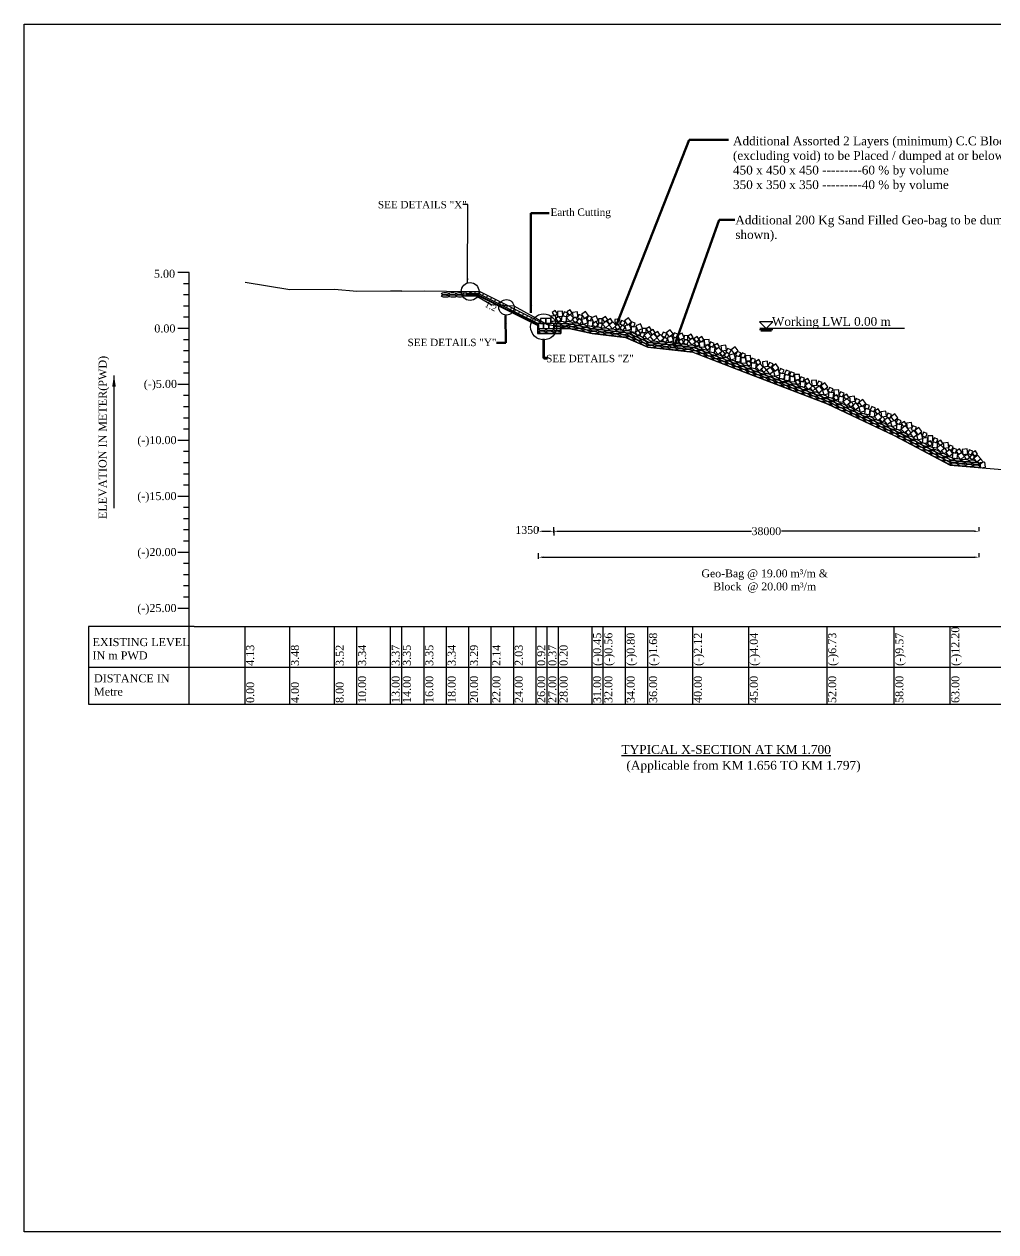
# Model space of a CAD drawing. Header units: metres. Extents: x -2434 to 11656, y -15288 to 8109.
# Drawn here: x 1414 to 1500.9, y -13572.1 to -13464.2 of the extents above; entities that cross this region are included whole.
import ezdxf

# ---------------------------------------------------------------- set-up
doc = ezdxf.new("R2010")
doc.units = ezdxf.units.M
doc.layers.add('LINE', color=7, linetype='Continuous')
doc.styles.get("Standard").update_dxf_attribs({"font": 'times.ttf'})
doc.dimstyles.get("Standard").update_dxf_attribs({"dimtxt": 0.5, "dimasz": 0.4075, "dimexe": 0.364, "dimexo": 0.219, "dimgap": 0.09, "dimtad": 0, "dimdec": 0, "dimlfac": 1000, "dimzin": 0, "dimdsep": 46, "dimtxsty": 'Standard', "dimcen": 0.09, "dimadec": 0, "dimazin": 0, "dimtfac": 1, "dimtdec": 0, "dimtofl": 0, "dimtmove": 0, "dimatfit": 3, "dimfxl": 1, "dimtolj": 1, "dimtzin": 0, "dimarcsym": 0})

# ---------------------------------------------------------------- blocks, each defined once
blk = doc.blocks.new('*D512')
at = {"color": 0, "lineweight": -2, "ltscale": 0.5}
for p, q in [((1461.35, -13509.69), (1461.35, -13509.18)), ((1499.35, -13509.54), (1499.35, -13509.18)), ((1461.76, -13509.54), (1479.01, -13509.54)), ((1498.94, -13509.54), (1481.69, -13509.54))]:
    blk.add_line(p, q, dxfattribs=at)
at = {"color": 0, "linetype": 'Continuous', "lineweight": -3, "ltscale": 0.5}
for points in [[(1461.76, -13509.48), (1461.76, -13509.61), (1461.35, -13509.54)], [(1498.94, -13509.48), (1498.94, -13509.61), (1499.35, -13509.54)]]:
    blk.add_solid(points, dxfattribs=at)
at = {"layer": 'Defpoints', "color": 0, "linetype": 'Continuous', "lineweight": -3, "ltscale": 0.5}
for p in [(1499.35, -13509.54), (1499.35, -13509.54), (1461.35, -13515.24)]:
    blk.add_point(p, dxfattribs=at)
at = {"color": 0, "linetype": 'Continuous', "lineweight": -3, "ltscale": 0.5, "insert": (1480.35, -13509.54), "char_height": 0.7, "attachment_point": 5}
blk.add_mtext('\\A1;38000', dxfattribs=at)
blk = doc.blocks.new('*D513')
at = {"color": 0, "lineweight": -2, "ltscale": 0.5}
for p, q in [((1460, -13509.54), (1460, -13509.18)), ((1461.35, -13509.45), (1461.35, -13509.91)), ((1460.41, -13509.54), (1460.94, -13509.54))]:
    blk.add_line(p, q, dxfattribs=at)
at = {"color": 0, "linetype": 'Continuous', "lineweight": -3, "ltscale": 0.5}
for points in [[(1460.41, -13509.48), (1460.41, -13509.61), (1460, -13509.54)], [(1460.94, -13509.48), (1460.94, -13509.61), (1461.35, -13509.54)]]:
    blk.add_solid(points, dxfattribs=at)
at = {"layer": 'Defpoints', "color": 0, "linetype": 'Continuous', "lineweight": -3, "ltscale": 0.5}
for p in [(1461.35, -13509.23), (1460, -13509.54), (1461.35, -13509.54)]:
    blk.add_point(p, dxfattribs=at)
at = {"color": 0, "linetype": 'Continuous', "lineweight": -3, "ltscale": 0.5, "insert": (1458.98, -13509.43), "char_height": 0.7, "attachment_point": 5}
blk.add_mtext('\\A1;1350', dxfattribs=at)
blk = doc.blocks.new('*D514')
at = {"color": 0, "lineweight": -2, "ltscale": 0.5}
for p, q in [((1460, -13512.01), (1460, -13511.5)), ((1499.35, -13511.86), (1499.35, -13511.5)), ((1460.41, -13511.86), (1498.94, -13511.86))]:
    blk.add_line(p, q, dxfattribs=at)
at = {"color": 0, "linetype": 'Continuous', "lineweight": -3, "ltscale": 0.5}
for points in [[(1460.41, -13511.79), (1460.41, -13511.93), (1460, -13511.86)], [(1498.94, -13511.79), (1498.94, -13511.93), (1499.35, -13511.86)]]:
    blk.add_solid(points, dxfattribs=at)
at = {"layer": 'Defpoints', "color": 0, "linetype": 'Continuous', "lineweight": -3, "ltscale": 0.5}
for p in [(1499.35, -13511.86), (1499.35, -13511.86), (1460, -13517.9)]:
    blk.add_point(p, dxfattribs=at)
at = {"color": 0, "linetype": 'Continuous', "lineweight": -3, "ltscale": 0.5, "insert": (1480.2, -13513.99), "char_height": 0.7, "attachment_point": 5}
blk.add_mtext('\\A1;Geo-Bag @ 19.00 m³/m &\\PBlock  @ 20.00 m³/m', dxfattribs=at)

msp = doc.modelspace()

# ---------------------------------------------------------------- linework, layer by layer
at = {"color": 0, "lineweight": -2}
for p, q in [((1428.772665, -13486.426842), (1427.772665, -13486.426842)), ((1428.772665, -13524.982141), (1428.772665, -13486.426842)), ((1428.772665, -13487.426842), (1428.272665, -13487.426842)), ((1428.772665, -13488.426842), (1428.272665, -13488.426842)), ((1428.772665, -13489.426842), (1428.272665, -13489.426842)), ((1428.772665, -13490.426842), (1428.272665, -13490.426842)), ((1428.772665, -13491.426842), (1427.772665, -13491.426842)), ((1428.772665, -13492.426842), (1428.272665, -13492.426842)), ((1428.772665, -13493.426842), (1428.272665, -13493.426842)), ((1428.772665, -13494.426842), (1428.272665, -13494.426842)), ((1428.772665, -13495.426842), (1428.272665, -13495.426842)), ((1428.772665, -13496.426842), (1427.772665, -13496.426842)), ((1428.772665, -13497.426842), (1428.272665, -13497.426842)), ((1428.772665, -13498.426842), (1428.272665, -13498.426842)), ((1428.772665, -13499.426842), (1428.272665, -13499.426842)), ((1428.772665, -13500.426842), (1428.272665, -13500.426842)), ((1428.772665, -13501.426842), (1427.772665, -13501.426842)), ((1428.772665, -13502.426842), (1428.272665, -13502.426842)), ((1428.772665, -13503.426842), (1428.272665, -13503.426842)), ((1428.772665, -13504.426842), (1428.272665, -13504.426842)), ((1428.772665, -13505.426842), (1428.272665, -13505.426842)), ((1428.772665, -13506.426842), (1427.772665, -13506.426842)), ((1428.772665, -13507.426842), (1428.272665, -13507.426842)), ((1428.772665, -13508.426842), (1428.272665, -13508.426842)), ((1428.772665, -13509.426842), (1428.272665, -13509.426842)), ((1428.772665, -13510.426842), (1428.272665, -13510.426842)), ((1428.772665, -13511.426842), (1427.772665, -13511.426842)), ((1428.772665, -13512.426842), (1428.272665, -13512.426842)), ((1428.772665, -13513.426842), (1428.272665, -13513.426842)), ((1428.772665, -13514.426842), (1428.272665, -13514.426842)), ((1428.772665, -13515.426842), (1428.272665, -13515.426842)), ((1428.772665, -13516.426842), (1427.772665, -13516.426842)), ((1429.227832, -13518.04857), (1520.772665, -13518.04857)), ((1433.772665, -13524.982141), (1433.772665, -13518.04857)), ((1437.772665, -13524.982141), (1437.772665, -13518.04857)), ((1441.772665, -13524.982141), (1441.772665, -13518.04857)), ((1443.772665, -13524.982141), (1443.772665, -13518.04857)), ((1446.772665, -13524.982141), (1446.772665, -13518.04857)), ((1447.772665, -13524.982141), (1447.772665, -13518.04857)), ((1447.772665, -13524.982141), (1447.772665, -13518.04857)), ((1449.772665, -13524.982141), (1449.772665, -13518.04857)), ((1451.772665, -13524.982141), (1451.772665, -13518.04857)), ((1453.772665, -13524.982141), (1453.772665, -13518.04857)), ((1455.772665, -13524.982141), (1455.772665, -13518.04857)), ((1457.772665, -13524.982141), (1457.772665, -13518.04857)), ((1459.772665, -13524.982141), (1459.772665, -13518.04857)), ((1460.772665, -13524.982141), (1460.772665, -13518.04857)), ((1461.772665, -13524.982141), (1461.772665, -13518.04857)), ((1464.772665, -13524.982141), (1464.772665, -13518.04857)), ((1465.772665, -13524.982141), (1465.772665, -13518.04857)), ((1467.772665, -13524.982141), (1467.772665, -13518.04857)), ((1469.772665, -13524.982141), (1469.772665, -13518.04857)), ((1473.772665, -13524.982141), (1473.772665, -13518.04857)), ((1478.772665, -13524.982141), (1478.772665, -13518.04857)), ((1485.772665, -13524.982141), (1485.772665, -13518.04857)), ((1491.772665, -13524.982141), (1491.772665, -13518.04857)), ((1496.772665, -13524.982141), (1496.772665, -13518.04857)), ((1419.781119, -13521.668739), (1520.772665, -13521.668739)), ((1419.781119, -13524.982141), (1520.772665, -13524.982141))]:
    msp.add_line(p, q, dxfattribs=at)
at = {"color": 0, "linetype": 'Continuous', "lineweight": -3, "ltscale": 0.5}
for p, q in [((1433.772665, -13487.298842), (1437.772665, -13487.948842)), ((1437.772665, -13487.948842), (1441.772665, -13487.908842)), ((1441.772665, -13487.908842), (1443.772665, -13488.086842)), ((1443.772665, -13488.086842), (1446.772665, -13488.058842)), ((1446.772665, -13488.058842), (1447.772665, -13488.077842)), ((1447.772665, -13488.077842), (1447.772665, -13488.079842)), ((1447.772665, -13488.079842), (1449.772665, -13488.078842)), ((1449.772665, -13488.078842), (1451.772665, -13488.088842)), ((1451.772665, -13488.088842), (1453.772665, -13488.138842)), ((1453.279561, -13488.138842), (1454.709989, -13488.138842)), ((1453.309989, -13488.138842), (1453.309989, -13488.538842)), ((1454.648353, -13488.538842), (1453.309989, -13488.538842)), ((1453.509989, -13488.138842), (1453.509989, -13488.538842)), ((1454.709989, -13488.338842), (1453.509989, -13488.338842)), ((1454.639169, -13488.438842), (1453.509989, -13488.438842)), ((1453.772665, -13488.138842), (1455.772665, -13489.288842)), ((1453.909989, -13488.138842), (1453.909989, -13488.338842)), ((1454.309989, -13488.138842), (1454.309989, -13488.338842)), ((1460.000344, -13491.11943), (1454.639169, -13488.438842)), ((1459.900344, -13491.164838), (1454.648353, -13488.538842)), ((1460.000344, -13491.007627), (1454.662775, -13488.338842)), ((1454.709989, -13488.138842), (1454.709989, -13488.338842)), ((1460.183544, -13490.87562), (1454.709989, -13488.138842)), ((1454.981961, -13488.498435), (1455.071403, -13488.31955)), ((1455.339731, -13488.677321), (1455.429174, -13488.498435)), ((1455.697502, -13488.856206), (1455.786945, -13488.677321)), ((1456.055273, -13489.035091), (1456.144716, -13488.856206)), ((1455.772665, -13489.288842), (1457.772665, -13489.398842)), ((1456.413044, -13489.213977), (1456.502487, -13489.035091)), ((1456.770815, -13489.392862), (1456.860258, -13489.213977)), ((1457.128586, -13489.571748), (1457.218029, -13489.392862)), ((1457.486357, -13489.750633), (1457.575799, -13489.571748)), ((1457.772665, -13489.398842), (1459.772665, -13490.506842)), ((1457.844128, -13489.929519), (1457.93357, -13489.750633)), ((1458.201898, -13490.108404), (1458.291341, -13489.929519)), ((1458.559669, -13490.287289), (1458.649112, -13490.108404)), ((1458.91744, -13490.466175), (1459.006883, -13490.287289)), ((1459.275211, -13490.64506), (1459.364654, -13490.466175)), ((1459.632982, -13490.823946), (1459.722425, -13490.64506)), ((1459.772665, -13490.506842), (1460.772665, -13491.056842)), ((1459.990753, -13491.002831), (1460.080196, -13490.823946)), ((1460.772665, -13491.056842), (1461.772665, -13491.226842)), ((1480.325148, -13491.426842), (1479.725148, -13490.826842)), ((1480.925148, -13490.826842), (1479.725148, -13490.826842)), ((1480.325148, -13491.426842), (1480.925148, -13490.826842)), ((1459.900344, -13491.868774), (1461.992747, -13491.868774)), ((1461.350344, -13491.425509), (1462.686769, -13491.424898)), ((1461.772665, -13491.226842), (1464.772665, -13491.876842)), ((1461.992747, -13491.426071), (1461.992747, -13491.868774)), ((1464.772665, -13491.876842), (1465.772665, -13491.986842)), ((1465.772665, -13491.986842), (1467.772665, -13492.226842)), ((1479.725148, -13491.526842), (1480.925148, -13491.526842)), ((1492.699036, -13491.426842), (1479.754367, -13491.426842)), ((1479.845148, -13491.626842), (1480.805148, -13491.626842)), ((1467.772665, -13492.226842), (1469.772665, -13493.106842)), ((1469.772665, -13493.106842), (1473.772665, -13493.546842)), ((1473.772665, -13493.546842), (1478.772665, -13495.466842)), ((1478.772665, -13495.466842), (1485.772665, -13498.156842)), ((1485.772665, -13498.156842), (1491.772665, -13500.996842)), ((1491.772665, -13500.996842), (1496.772665, -13503.626842)), ((1496.772665, -13503.626842), (1501.772665, -13504.056842))]:
    msp.add_line(p, q, dxfattribs=at)
at = {"color": 0, "lineweight": -3, "ltscale": 0.5}
for p, q in [((1459.900344, -13491.164838), (1459.900344, -13491.868774)), ((1429.227832, -13518.04857), (1419.781119, -13518.04857)), ((1419.781119, -13518.04857), (1419.781119, -13524.982141))]:
    msp.add_line(p, q, dxfattribs=at)
at = {"color": 0, "linetype": 'Continuous', "lineweight": -3, "ltscale": 0.5}
for points in [[(1461.384592, -13490.302211), (1461.681116, -13490.11627), (1461.495175, -13489.819747), (1461.198652, -13490.005687), (1461.384592, -13490.302211)], [(1461.702745, -13490.351437), (1462.152051, -13490.32645), (1462.127064, -13489.877144), (1461.677758, -13489.902131), (1461.702745, -13490.351437)], [(1462.151833, -13490.257495), (1462.478431, -13490.383328), (1462.604264, -13490.056731), (1462.277667, -13489.930897), (1462.151833, -13490.257495)], [(1462.700672, -13490.248754), (1462.997196, -13490.062814), (1462.811255, -13489.766291), (1462.514732, -13489.952231), (1462.700672, -13490.248754)], [(1463.465306, -13489.936551), (1463.018593, -13489.990841), (1463.072883, -13490.437555), (1463.519596, -13490.383264), (1463.465306, -13489.936551)], [(1464.104559, -13490.533274), (1464.464678, -13490.263431), (1464.194835, -13489.903313), (1463.834717, -13490.173156), (1464.104559, -13490.533274)], [(1461.104079, -13490.768506), (1461.553384, -13490.743519), (1461.528397, -13490.294213), (1461.079092, -13490.3192), (1461.104079, -13490.768506)], [(1461.7294, -13490.826491), (1462.025924, -13490.640551), (1461.839983, -13490.344027), (1461.54346, -13490.529968), (1461.7294, -13490.826491)], [(1462.51815, -13490.389273), (1462.071963, -13490.330813), (1462.013503, -13490.776999), (1462.45969, -13490.835459), (1462.51815, -13490.389273)], [(1463.138669, -13490.513313), (1462.835182, -13490.181055), (1462.502923, -13490.484542), (1462.806411, -13490.8168), (1463.138669, -13490.513313)], [(1463.495345, -13490.691419), (1463.275972, -13490.418699), (1463.003253, -13490.638072), (1463.222625, -13490.910791), (1463.495345, -13490.691419)], [(1463.667395, -13491.039238), (1463.881038, -13490.762008), (1463.603808, -13490.548365), (1463.390165, -13490.825595), (1463.667395, -13491.039238)], [(1463.478333, -13490.508504), (1463.80493, -13490.634338), (1463.930764, -13490.30774), (1463.604166, -13490.181907), (1463.478333, -13490.508504)], [(1463.84028, -13490.614549), (1463.960665, -13491.048148), (1464.394264, -13490.927762), (1464.273878, -13490.494164), (1463.84028, -13490.614549)], [(1464.312263, -13490.61941), (1464.63886, -13490.745244), (1464.764694, -13490.418646), (1464.438096, -13490.292813), (1464.312263, -13490.61941)], [(1464.865282, -13490.773319), (1464.419095, -13490.714859), (1464.360635, -13491.161046), (1464.806822, -13491.219506), (1464.865282, -13490.773319)], [(1464.739307, -13490.473033), (1464.906418, -13490.890854), (1465.324238, -13490.723743), (1465.157127, -13490.305922), (1464.739307, -13490.473033)], [(1465.3211, -13491.085971), (1465.101728, -13490.813251), (1464.829008, -13491.032624), (1465.048381, -13491.305343), (1465.3211, -13491.085971)], [(1465.264849, -13491.238907), (1465.591447, -13491.36474), (1465.71728, -13491.038143), (1465.390683, -13490.912309), (1465.264849, -13491.238907)], [(1465.691201, -13490.915469), (1465.69358, -13490.565477), (1465.343588, -13490.563098), (1465.341209, -13490.91309), (1465.691201, -13490.915469)], [(1465.879983, -13490.853643), (1466.176506, -13490.667703), (1465.990565, -13490.371179), (1465.694042, -13490.55712), (1465.879983, -13490.853643)], [(1466.052293, -13490.744068), (1465.712238, -13491.038792), (1466.006962, -13491.378847), (1466.347017, -13491.084123), (1466.052293, -13490.744068)], [(1466.314051, -13491.032476), (1466.610575, -13490.846536), (1466.424634, -13490.550013), (1466.128111, -13490.735953), (1466.314051, -13491.032476)], [(1466.926578, -13491.164333), (1466.623091, -13490.832075), (1466.290833, -13491.135562), (1466.59432, -13491.46782), (1466.926578, -13491.164333)], [(1467.246903, -13490.575925), (1466.80019, -13490.630215), (1466.85448, -13491.076928), (1467.301193, -13491.022638), (1467.246903, -13490.575925)], [(1467.299944, -13491.324204), (1467.080572, -13491.051485), (1466.807852, -13491.270857), (1467.027224, -13491.543576), (1467.299944, -13491.324204)], [(1467.527962, -13491.604322), (1467.741605, -13491.327091), (1467.464375, -13491.113448), (1467.250732, -13491.390679), (1467.527962, -13491.604322)], [(1467.290929, -13491.04903), (1467.617527, -13491.174864), (1467.74336, -13490.848266), (1467.416763, -13490.722433), (1467.290929, -13491.04903)], [(1467.944548, -13491.116545), (1468.304667, -13490.846703), (1468.034824, -13490.486585), (1467.674706, -13490.756427), (1467.944548, -13491.116545)], [(1467.702266, -13491.183227), (1467.822651, -13491.616825), (1468.25625, -13491.49644), (1468.135865, -13491.062842), (1467.702266, -13491.183227)], [(1468.188773, -13491.155338), (1468.515371, -13491.281171), (1468.641205, -13490.954574), (1468.314607, -13490.82874), (1468.188773, -13491.155338)], [(1468.688375, -13491.179012), (1468.855486, -13491.596833), (1469.273307, -13491.429722), (1469.106196, -13491.011901), (1468.688375, -13491.179012)], [(1468.741793, -13491.309247), (1468.295606, -13491.250787), (1468.237146, -13491.696973), (1468.683333, -13491.755433), (1468.741793, -13491.309247)], [(1469.118638, -13491.857663), (1468.899266, -13491.584943), (1468.626547, -13491.804315), (1468.845919, -13492.077035), (1469.118638, -13491.857663)], [(1469.036915, -13492.081435), (1469.363512, -13492.207269), (1469.489346, -13491.880671), (1469.162748, -13491.754838), (1469.036915, -13492.081435)], [(1469.607076, -13491.790402), (1469.609455, -13491.44041), (1469.259463, -13491.438031), (1469.257084, -13491.788023), (1469.607076, -13491.790402)], [(1469.771158, -13491.746856), (1469.431102, -13492.04158), (1469.725827, -13492.381636), (1470.065882, -13492.086911), (1469.771158, -13491.746856)], [(1469.794333, -13491.75734), (1470.090857, -13491.5714), (1469.904916, -13491.274876), (1469.608393, -13491.460817), (1469.794333, -13491.75734)], [(1470.124926, -13492.000234), (1470.42145, -13491.814293), (1470.235509, -13491.51777), (1469.938986, -13491.70371), (1470.124926, -13492.000234)], [(1470.29848, -13491.888156), (1469.958424, -13492.182881), (1470.253149, -13492.522936), (1470.593204, -13492.228212), (1470.29848, -13491.888156)], [(1470.547405, -13492.18533), (1470.843928, -13491.999389), (1470.657988, -13491.702866), (1470.361464, -13491.888806), (1470.547405, -13492.18533)], [(1471.185414, -13492.295908), (1470.881926, -13491.96365), (1470.549668, -13492.267138), (1470.853156, -13492.599396), (1471.185414, -13492.295908)], [(1470.991201, -13492.082352), (1471.317799, -13492.208185), (1471.443632, -13491.881588), (1471.117035, -13491.755754), (1470.991201, -13492.082352)], [(1471.32637, -13492.679201), (1471.540013, -13492.401971), (1471.262783, -13492.188328), (1471.04914, -13492.465558), (1471.32637, -13492.679201)], [(1471.663501, -13492.177583), (1472.023619, -13491.907741), (1471.753777, -13491.547623), (1471.393659, -13491.817465), (1471.663501, -13492.177583)], [(1471.490557, -13492.228434), (1471.610942, -13492.662033), (1472.04454, -13492.541648), (1471.924155, -13492.108049), (1471.490557, -13492.228434)], [(1471.978464, -13492.145011), (1472.305062, -13492.270844), (1472.430895, -13491.944247), (1472.104298, -13491.818413), (1471.978464, -13492.145011)], [(1472.407403, -13492.023368), (1472.574513, -13492.441189), (1472.992334, -13492.274078), (1472.825223, -13491.856258), (1472.407403, -13492.023368)], [(1473.340586, -13492.419328), (1473.342965, -13492.069336), (1472.992973, -13492.066957), (1472.990594, -13492.416949), (1473.340586, -13492.419328)], [(1473.527984, -13492.406297), (1473.824507, -13492.220356), (1473.638567, -13491.923833), (1473.342044, -13492.109773), (1473.527984, -13492.406297)], [(1474.049859, -13492.634069), (1474.346382, -13492.448129), (1474.160442, -13492.151605), (1473.863918, -13492.337546), (1474.049859, -13492.634069)], [(1474.460395, -13492.638368), (1474.756918, -13492.452427), (1474.570977, -13492.155904), (1474.274454, -13492.341844), (1474.460395, -13492.638368)], [(1472.531483, -13492.298919), (1472.085297, -13492.240459), (1472.026837, -13492.686646), (1472.473023, -13492.745106), (1472.531483, -13492.298919)], [(1472.989196, -13492.636306), (1472.769824, -13492.363587), (1472.497104, -13492.582959), (1472.716476, -13492.855678), (1472.989196, -13492.636306)], [(1472.950681, -13492.744682), (1473.277279, -13492.870515), (1473.403112, -13492.543918), (1473.076515, -13492.418084), (1472.950681, -13492.744682)], [(1473.738125, -13492.271014), (1473.39807, -13492.565738), (1473.692794, -13492.905793), (1474.03285, -13492.611069), (1473.738125, -13492.271014)], [(1474.079767, -13493.031133), (1474.376291, -13492.845193), (1474.19035, -13492.54867), (1473.893827, -13492.73461), (1474.079767, -13493.031133)], [(1474.385134, -13493.089861), (1474.834439, -13493.064875), (1474.809453, -13492.615569), (1474.360147, -13492.640556), (1474.385134, -13493.089861)], [(1474.822912, -13492.890496), (1475.272218, -13492.865509), (1475.247231, -13492.416203), (1474.797925, -13492.44119), (1474.822912, -13492.890496)], [(1475.025803, -13493.352209), (1475.322327, -13493.166268), (1475.136386, -13492.869745), (1474.839863, -13493.055685), (1475.025803, -13493.352209)], [(1475.237643, -13492.958189), (1475.564241, -13493.084022), (1475.690074, -13492.757425), (1475.363477, -13492.631591), (1475.237643, -13492.958189)], [(1475.783791, -13493.115977), (1475.337605, -13493.057517), (1475.279145, -13493.503704), (1475.725331, -13493.562164), (1475.783791, -13493.115977)], [(1475.86974, -13493.253209), (1476.166264, -13493.067268), (1475.980323, -13492.770745), (1475.6838, -13492.956686), (1475.86974, -13493.253209)], [(1476.3784, -13493.461276), (1476.074913, -13493.129018), (1475.742655, -13493.432505), (1476.046142, -13493.764763), (1476.3784, -13493.461276)], [(1476.7422, -13492.92165), (1476.295487, -13492.975941), (1476.349777, -13493.422654), (1476.79649, -13493.368364), (1476.7422, -13492.92165)], [(1476.737838, -13493.530032), (1477.064436, -13493.655866), (1477.190269, -13493.329268), (1476.863672, -13493.203435), (1476.737838, -13493.530032)], [(1477.460246, -13493.682419), (1477.820364, -13493.412577), (1477.550522, -13493.052459), (1477.190404, -13493.322301), (1477.460246, -13493.682419)], [(1476.677474, -13493.689515), (1476.458101, -13493.416795), (1476.185382, -13493.636168), (1476.404754, -13493.908887), (1476.677474, -13493.689515)], [(1476.849524, -13494.037334), (1477.063167, -13493.760104), (1476.785937, -13493.546461), (1476.572294, -13493.823691), (1476.849524, -13494.037334)], [(1477.039149, -13493.802134), (1477.159534, -13494.235732), (1477.593132, -13494.115347), (1477.472747, -13493.681749), (1477.039149, -13493.802134)], [(1478.072473, -13493.954645), (1477.626286, -13493.896185), (1477.567826, -13494.342371), (1478.014013, -13494.400831), (1478.072473, -13493.954645)], [(1477.605258, -13493.806649), (1477.931856, -13493.932483), (1478.057689, -13493.605885), (1477.731092, -13493.480052), (1477.605258, -13493.806649)], [(1478.047526, -13493.937028), (1478.374124, -13494.062862), (1478.499957, -13493.736264), (1478.17336, -13493.610431), (1478.047526, -13493.937028)], [(1478.080997, -13494.526096), (1478.530303, -13494.501109), (1478.505316, -13494.051803), (1478.05601, -13494.07679), (1478.080997, -13494.526096)], [(1478.518776, -13494.326731), (1478.968081, -13494.301744), (1478.943094, -13493.852438), (1478.493789, -13493.877425), (1478.518776, -13494.326731)], [(1478.721667, -13494.788443), (1479.01819, -13494.602503), (1478.83225, -13494.305979), (1478.535726, -13494.49192), (1478.721667, -13494.788443)], [(1478.933507, -13494.394423), (1479.260104, -13494.520257), (1479.385938, -13494.193659), (1479.05934, -13494.067826), (1478.933507, -13494.394423)], [(1479.565604, -13494.689444), (1479.862127, -13494.503503), (1479.676187, -13494.20698), (1479.379663, -13494.39292), (1479.565604, -13494.689444)], [(1480.438063, -13494.357885), (1479.99135, -13494.412175), (1480.04564, -13494.858888), (1480.492353, -13494.804598), (1480.438063, -13494.357885)], [(1479.479655, -13494.552212), (1479.033468, -13494.493752), (1478.975008, -13494.939938), (1479.421195, -13494.998398), (1479.479655, -13494.552212)], [(1480.074264, -13494.89751), (1479.770776, -13494.565252), (1479.438518, -13494.86874), (1479.742006, -13495.200998), (1480.074264, -13494.89751)], [(1480.373337, -13495.125749), (1480.153965, -13494.85303), (1479.881246, -13495.072402), (1480.100618, -13495.345122), (1480.373337, -13495.125749)], [(1480.618247, -13495.515565), (1480.978365, -13495.245723), (1480.708523, -13494.885605), (1480.348405, -13495.155447), (1480.618247, -13495.515565)], [(1480.491624, -13494.788484), (1480.818222, -13494.914317), (1480.944055, -13494.58772), (1480.617458, -13494.461886), (1480.491624, -13494.788484)], [(1481.100625, -13495.229545), (1481.460744, -13494.959703), (1481.190901, -13494.599585), (1480.830783, -13494.869427), (1481.100625, -13495.229545)], [(1480.986325, -13495.254677), (1481.10671, -13495.688275), (1481.540308, -13495.56789), (1481.419923, -13495.134291), (1480.986325, -13495.254677)], [(1481.477366, -13495.337468), (1481.803963, -13495.463302), (1481.929797, -13495.136704), (1481.603199, -13495.010871), (1481.477366, -13495.337468)], [(1482.003329, -13495.491987), (1481.557143, -13495.433527), (1481.498683, -13495.879713), (1481.944869, -13495.938173), (1482.003329, -13495.491987)], [(1481.981799, -13495.481668), (1482.308397, -13495.607501), (1482.43423, -13495.280904), (1482.107633, -13495.15507), (1481.981799, -13495.481668)], [(1482.424068, -13495.612046), (1482.750665, -13495.73788), (1482.876499, -13495.411282), (1482.549901, -13495.285449), (1482.424068, -13495.612046)], [(1482.449014, -13495.629663), (1482.002828, -13495.571203), (1481.944368, -13496.01739), (1482.390555, -13496.075849), (1482.449014, -13495.629663)], [(1482.457539, -13496.201114), (1482.906844, -13496.176127), (1482.881857, -13495.726822), (1482.432552, -13495.751808), (1482.457539, -13496.201114)], [(1482.895317, -13496.001749), (1483.344623, -13495.976762), (1483.319636, -13495.527456), (1482.87033, -13495.552443), (1482.895317, -13496.001749)], [(1483.098208, -13496.463461), (1483.394732, -13496.277521), (1483.208791, -13495.980998), (1482.912268, -13496.166938), (1483.098208, -13496.463461)], [(1483.310048, -13496.069441), (1483.636646, -13496.195275), (1483.762479, -13495.868677), (1483.435882, -13495.742844), (1483.310048, -13496.069441)], [(1483.856196, -13496.22723), (1483.410009, -13496.16877), (1483.35155, -13496.614956), (1483.797736, -13496.673416), (1483.856196, -13496.22723)], [(1483.942145, -13496.364462), (1484.238669, -13496.178521), (1484.052728, -13495.881998), (1483.756205, -13496.067938), (1483.942145, -13496.364462)], [(1484.450805, -13496.572528), (1484.147318, -13496.24027), (1483.81506, -13496.543758), (1484.118547, -13496.876016), (1484.450805, -13496.572528)], [(1484.814605, -13496.032903), (1484.367891, -13496.087193), (1484.422182, -13496.533906), (1484.868895, -13496.479616), (1484.814605, -13496.032903)], [(1484.868166, -13496.463502), (1485.194763, -13496.589336), (1485.320597, -13496.262738), (1484.993999, -13496.136905), (1484.868166, -13496.463502)], [(1485.477167, -13496.904563), (1485.837285, -13496.634721), (1485.567443, -13496.274603), (1485.207325, -13496.544445), (1485.477167, -13496.904563)], [(1484.749879, -13496.800767), (1484.530506, -13496.528048), (1484.257787, -13496.74742), (1484.477159, -13497.02014), (1484.749879, -13496.800767)], [(1484.994788, -13497.190583), (1485.354907, -13496.920741), (1485.085064, -13496.560623), (1484.724946, -13496.830465), (1484.994788, -13497.190583)], [(1485.362866, -13496.929695), (1485.483251, -13497.363293), (1485.916849, -13497.242908), (1485.796464, -13496.80931), (1485.362866, -13496.929695)], [(1485.853907, -13497.012486), (1486.180505, -13497.13832), (1486.306338, -13496.811722), (1485.979741, -13496.685889), (1485.853907, -13497.012486)], [(1486.379871, -13497.167005), (1485.933684, -13497.108545), (1485.875224, -13497.554731), (1486.321411, -13497.613191), (1486.379871, -13497.167005)], [(1486.514425, -13497.847254), (1486.810948, -13497.661314), (1486.625008, -13497.36479), (1486.328484, -13497.550731), (1486.514425, -13497.847254)], [(1486.398854, -13497.379196), (1486.848159, -13497.354209), (1486.823173, -13496.904904), (1486.373867, -13496.929891), (1486.398854, -13497.379196)], [(1487.278421, -13497.550962), (1486.832235, -13497.492502), (1486.773775, -13497.938688), (1487.219961, -13497.997148), (1487.278421, -13497.550962)], [(1486.838456, -13497.409191), (1487.165054, -13497.535024), (1487.290888, -13497.208427), (1486.96429, -13497.082593), (1486.838456, -13497.409191)], [(1487.419405, -13497.766061), (1487.715928, -13497.58012), (1487.529988, -13497.283597), (1487.233464, -13497.469537), (1487.419405, -13497.766061)], [(1488.224023, -13497.4788), (1487.77731, -13497.533091), (1487.8316, -13497.979804), (1488.278313, -13497.925513), (1488.224023, -13497.4788)], [(1487.855082, -13498.011851), (1487.551594, -13497.679593), (1487.219336, -13497.98308), (1487.522824, -13498.315338), (1487.855082, -13498.011851)], [(1488.152609, -13498.242207), (1487.933236, -13497.969488), (1487.660517, -13498.18886), (1487.879889, -13498.46158), (1488.152609, -13498.242207)], [(1488.290803, -13498.707068), (1488.650921, -13498.437226), (1488.381078, -13498.077108), (1488.02096, -13498.34695), (1488.290803, -13498.707068)], [(1488.240745, -13498.022131), (1488.567342, -13498.147965), (1488.693176, -13497.821367), (1488.366578, -13497.695534), (1488.240745, -13498.022131)], [(1488.610021, -13498.465787), (1488.730406, -13498.899385), (1489.164004, -13498.779), (1489.043619, -13498.345402), (1488.610021, -13498.465787)], [(1488.888916, -13498.388322), (1489.249034, -13498.11848), (1488.979191, -13497.758362), (1488.619073, -13498.028204), (1488.888916, -13498.388322)], [(1489.107692, -13498.499995), (1489.434289, -13498.625829), (1489.560123, -13498.299231), (1489.233525, -13498.173398), (1489.107692, -13498.499995)], [(1489.633655, -13498.654514), (1489.187469, -13498.596054), (1489.129009, -13499.04224), (1489.575195, -13499.1007), (1489.633655, -13498.654514)], [(1489.634751, -13498.736362), (1489.961348, -13498.862195), (1490.087182, -13498.535598), (1489.760584, -13498.409764), (1489.634751, -13498.736362)], [(1490.215699, -13499.093232), (1490.512222, -13498.907291), (1490.326282, -13498.610768), (1490.029759, -13498.796708), (1490.215699, -13499.093232)], [(1490.074716, -13498.878133), (1489.628529, -13498.819673), (1489.570069, -13499.26586), (1490.016256, -13499.324319), (1490.074716, -13498.878133)], [(1490.651376, -13499.339022), (1490.347889, -13499.006764), (1490.015631, -13499.310251), (1490.319118, -13499.642509), (1490.651376, -13499.339022)], [(1490.948903, -13499.569378), (1490.729531, -13499.296659), (1490.456811, -13499.516031), (1490.676184, -13499.788751), (1490.948903, -13499.569378)], [(1491.020317, -13498.805971), (1490.573604, -13498.860262), (1490.627894, -13499.306975), (1491.074607, -13499.252684), (1491.020317, -13498.805971)], [(1491.128548, -13500.001101), (1491.488666, -13499.731259), (1491.218824, -13499.37114), (1490.858706, -13499.640983), (1491.128548, -13500.001101)], [(1491.07849, -13499.316164), (1491.405087, -13499.441997), (1491.530921, -13499.1154), (1491.204323, -13498.989566), (1491.07849, -13499.316164)], [(1491.447766, -13499.75982), (1491.568151, -13500.193418), (1492.001749, -13500.073033), (1491.881364, -13499.639435), (1491.447766, -13499.75982)], [(1491.726661, -13499.682355), (1492.086779, -13499.412512), (1491.816937, -13499.052394), (1491.456819, -13499.322236), (1491.726661, -13499.682355)], [(1491.932357, -13499.865914), (1492.258954, -13499.991748), (1492.384788, -13499.66515), (1492.05819, -13499.539317), (1491.932357, -13499.865914)], [(1492.587029, -13500.217257), (1492.883553, -13500.031316), (1492.697612, -13499.734793), (1492.401089, -13499.920733), (1492.587029, -13500.217257)], [(1492.45832, -13500.020433), (1492.012133, -13499.961973), (1491.953673, -13500.408159), (1492.39986, -13500.466619), (1492.45832, -13500.020433)], [(1493.03978, -13500.453259), (1492.736292, -13500.121001), (1492.404034, -13500.424488), (1492.707522, -13500.756746), (1493.03978, -13500.453259)], [(1493.274461, -13500.740588), (1493.055089, -13500.467869), (1492.782369, -13500.687241), (1493.001741, -13500.95996), (1493.274461, -13500.740588)], [(1493.313859, -13499.824233), (1492.867146, -13499.878523), (1492.921437, -13500.325236), (1493.36815, -13500.270946), (1493.313859, -13499.824233)], [(1493.470309, -13501.163531), (1493.830428, -13500.893688), (1493.560585, -13500.53357), (1493.200467, -13500.803412), (1493.470309, -13501.163531)], [(1493.298685, -13500.436316), (1493.625282, -13500.562149), (1493.751116, -13500.235552), (1493.424518, -13500.109718), (1493.298685, -13500.436316)], [(1493.881392, -13500.914014), (1494.24151, -13500.644172), (1493.971668, -13500.284054), (1493.61155, -13500.553896), (1493.881392, -13500.914014)], [(1493.767091, -13500.939146), (1493.887476, -13501.372744), (1494.321075, -13501.252359), (1494.200689, -13500.818761), (1493.767091, -13500.939146)], [(1494.258133, -13501.021938), (1494.58473, -13501.147771), (1494.710564, -13500.821174), (1494.383966, -13500.69534), (1494.258133, -13501.021938)], [(1494.774102, -13501.239706), (1494.327916, -13501.181246), (1494.269456, -13501.627433), (1494.715642, -13501.685893), (1494.774102, -13501.239706)], [(1494.903335, -13501.948066), (1495.199859, -13501.762125), (1495.013918, -13501.465602), (1494.717395, -13501.651542), (1494.903335, -13501.948066)], [(1494.787764, -13501.480008), (1495.23707, -13501.455021), (1495.212083, -13501.005715), (1494.762777, -13501.030702), (1494.787764, -13501.480008)], [(1495.667332, -13501.651773), (1495.221145, -13501.593314), (1495.162685, -13502.0395), (1495.608872, -13502.09796), (1495.667332, -13501.651773)], [(1495.227367, -13501.510002), (1495.553965, -13501.635836), (1495.679798, -13501.309238), (1495.353201, -13501.183405), (1495.227367, -13501.510002)], [(1496.225494, -13502.150935), (1495.922006, -13501.818677), (1495.589748, -13502.122165), (1495.893236, -13502.454423), (1496.225494, -13502.150935)], [(1495.825207, -13501.88281), (1496.12173, -13501.69687), (1495.935789, -13501.400347), (1495.639266, -13501.586287), (1495.825207, -13501.88281)], [(1496.592651, -13501.623469), (1496.145938, -13501.677759), (1496.200228, -13502.124472), (1496.646941, -13502.070182), (1496.592651, -13501.623469)], [(1496.600802, -13502.182589), (1496.927399, -13502.308422), (1497.053233, -13501.981825), (1496.726635, -13501.855991), (1496.600802, -13502.182589)], [(1496.50344, -13502.398732), (1496.284068, -13502.126012), (1496.011348, -13502.345385), (1496.230721, -13502.618104), (1496.50344, -13502.398732)], [(1496.641634, -13502.863593), (1497.001752, -13502.59375), (1496.73191, -13502.233632), (1496.371792, -13502.503474), (1496.641634, -13502.863593)], [(1496.913383, -13502.445709), (1497.239981, -13502.571542), (1497.365814, -13502.244945), (1497.039216, -13502.119111), (1496.913383, -13502.445709)], [(1497.460398, -13502.600058), (1497.014211, -13502.541598), (1496.955751, -13502.987785), (1497.401938, -13503.046245), (1497.460398, -13502.600058)], [(1497.504477, -13502.673164), (1497.801, -13502.487224), (1497.615059, -13502.190701), (1497.318536, -13502.376641), (1497.504477, -13502.673164)], [(1498.062593, -13502.835996), (1497.759105, -13502.503738), (1497.426847, -13502.807226), (1497.730335, -13503.139484), (1498.062593, -13502.835996)], [(1498.296823, -13502.170119), (1497.85011, -13502.224409), (1497.9044, -13502.671122), (1498.351113, -13502.616832), (1498.296823, -13502.170119)], [(1498.525529, -13502.924987), (1498.306156, -13502.652267), (1498.033437, -13502.871639), (1498.252809, -13503.144359), (1498.525529, -13502.924987)], [(1498.345303, -13502.600885), (1498.671901, -13502.726719), (1498.797734, -13502.400121), (1498.471137, -13502.274288), (1498.345303, -13502.600885)], [(1498.775502, -13503.168981), (1498.989145, -13502.891751), (1498.711915, -13502.678108), (1498.498272, -13502.955338), (1498.775502, -13503.168981)], [(1498.928875, -13502.846273), (1499.225398, -13502.660333), (1499.039458, -13502.363809), (1498.742934, -13502.54975), (1498.928875, -13502.846273)], [(1499.512729, -13503.077693), (1499.209242, -13502.745435), (1498.876984, -13503.048923), (1499.180471, -13503.381181), (1499.512729, -13503.077693)], [(1499.712556, -13503.349588), (1499.493184, -13503.076869), (1499.220465, -13503.296241), (1499.439837, -13503.568961), (1499.712556, -13503.349588)], [(1499.878511, -13503.366344), (1499.431798, -13503.420634), (1499.486089, -13503.867347), (1499.932802, -13503.813057), (1499.878511, -13503.366344)]]:
    msp.add_lwpolyline(points, dxfattribs=at)
for points in [[(1460.000344, -13491.425509), (1460.450344, -13491.425509), (1460.450344, -13490.975509), (1460.000344, -13490.975509)], [(1460.183544, -13490.975509), (1460.633544, -13490.975509), (1460.633544, -13490.525509), (1460.183544, -13490.525509)], [(1460.450344, -13491.425509), (1460.900344, -13491.425509), (1460.900344, -13490.975509), (1460.450344, -13490.975509)], [(1460.633544, -13490.975509), (1461.083544, -13490.975509), (1461.083544, -13490.525509), (1460.633544, -13490.525509)], [(1460.900344, -13491.425509), (1461.350344, -13491.425509), (1461.350344, -13490.975509), (1460.900344, -13490.975509)]]:
    msp.add_lwpolyline(points, close=True, dxfattribs=at)
for centre, radius in [((1453.880868, -13488.126998), 0.797365), ((1457.135879, -13489.540447), 0.68914), ((1460.451579, -13491.285882), 1.16136)]:
    msp.add_circle(centre, radius, dxfattribs=at)
for centre, major_axis in [((1451.649456, -13488.318797), (-0.332673, 0.007297)), ((1451.649456, -13488.534915), (-0.332673, 0.007297)), ((1452.308605, -13488.315757), (-0.332673, 0.007297)), ((1452.312192, -13488.532781), (-0.332673, 0.007297)), ((1452.968471, -13488.530155), (-0.332673, 0.007297)), ((1452.969882, -13488.31221), (-0.332673, 0.007297)), ((1461.414046, -13490.866814), (0.33266, -0.007868)), ((1461.686417, -13491.104495), (0.33266, -0.007868)), ((1462.075775, -13490.893004), (0.33266, -0.007868)), ((1462.348146, -13491.097497), (0.33266, -0.007868)), ((1462.718644, -13490.907749), (0.326274, -0.065348)), ((1463.0043, -13491.158705), (0.326274, -0.065348)), ((1463.370844, -13491.035139), (0.326274, -0.065348)), ((1464.013096, -13491.174275), (0.321344, -0.086388)), ((1460.337883, -13491.754038), (0.332472, -0.013683)), ((1460.338396, -13491.533951), (0.332472, -0.013683)), ((1460.998783, -13491.756272), (0.332472, -0.013683)), ((1460.999296, -13491.536185), (0.332472, -0.013683)), ((1461.655445, -13491.752608), (-0.332673, 0.007297)), ((1461.66045, -13491.53252), (-0.332673, 0.007297)), ((1461.678746, -13491.323007), (0.33266, -0.007868)), ((1462.340475, -13491.316009), (0.33266, -0.007868)), ((1462.996629, -13491.377217), (0.326274, -0.065348)), ((1463.644353, -13491.520853), (0.321344, -0.086388)), ((1463.646551, -13491.297841), (0.321344, -0.086388)), ((1464.287137, -13491.659904), (0.321344, -0.086388)), ((1464.289335, -13491.436891), (0.321344, -0.086388)), ((1464.65588, -13491.313325), (0.321344, -0.086388)), ((1464.938005, -13491.785969), (0.330465, -0.038956)), ((1464.940203, -13491.562957), (0.330465, -0.038956)), ((1465.308051, -13491.401587), (0.330465, -0.038956)), ((1465.598743, -13491.85285), (0.330465, -0.038956)), ((1465.600941, -13491.629837), (0.330465, -0.038956)), ((1465.962863, -13491.483168), (0.330465, -0.038956)), ((1466.257176, -13491.935096), (0.330465, -0.038956)), ((1466.259374, -13491.712083), (0.330465, -0.038956)), ((1466.618739, -13491.567415), (0.330465, -0.038956)), ((1466.913496, -13492.017342), (0.330465, -0.038956)), ((1466.915694, -13491.79433), (0.330465, -0.038956)), ((1467.271781, -13491.643111), (0.330465, -0.038956)), ((1467.572828, -13492.093355), (0.330465, -0.038956)), ((1467.58043, -13491.869228), (0.330465, -0.038956)), ((1467.939795, -13491.72456), (0.330465, -0.038956)), ((1468.196165, -13492.291657), (0.302216, -0.139249)), ((1468.209397, -13492.053662), (0.302216, -0.139249)), ((1468.518284, -13491.966067), (0.302216, -0.139249)), ((1468.816568, -13492.322867), (0.302216, -0.139249)), ((1469.125455, -13492.235271), (0.302216, -0.139249)), ((1468.803335, -13492.560862), (0.302216, -0.139249)), ((1469.412577, -13492.827995), (0.302216, -0.139249)), ((1469.425809, -13492.590001), (0.302216, -0.139249)), ((1469.734696, -13492.502405), (0.302216, -0.139249)), ((1470.031015, -13492.799607), (0.33117, -0.032429)), ((1470.035171, -13493.02798), (0.33117, -0.032429)), ((1470.376664, -13492.634159), (0.33117, -0.032429)), ((1470.697312, -13492.871755), (0.33117, -0.032429)), ((1470.701468, -13493.100128), (0.33117, -0.032429)), ((1471.042961, -13492.706307), (0.33117, -0.032429)), ((1471.358848, -13492.941357), (0.33117, -0.032429)), ((1471.363004, -13493.16973), (0.33117, -0.032429)), ((1471.704497, -13492.775909), (0.33117, -0.032429)), ((1472.019216, -13493.00921), (0.33117, -0.032429)), ((1472.023372, -13493.237583), (0.33117, -0.032429)), ((1472.364866, -13492.843762), (0.33117, -0.032429)), ((1472.680435, -13493.088315), (0.33117, -0.032429)), ((1472.684591, -13493.316688), (0.33117, -0.032429)), ((1473.026084, -13492.922866), (0.33117, -0.032429)), ((1473.33625, -13493.167946), (0.33117, -0.032429)), ((1473.350465, -13493.391139), (0.33117, -0.032429)), ((1473.680405, -13493.010054), (0.33117, -0.032429)), ((1473.98488, -13493.276052), (0.315764, -0.104968)), ((1474.317443, -13493.174369), (0.315764, -0.104968)), ((1474.935932, -13493.432645), (0.310795, -0.118875)), ((1474.003124, -13493.516697), (0.315764, -0.104968)), ((1474.60528, -13493.517754), (0.310795, -0.118875)), ((1474.623524, -13493.758398), (0.310795, -0.118875)), ((1475.228135, -13493.758111), (0.310795, -0.118875)), ((1475.246379, -13493.998756), (0.310795, -0.118875)), ((1475.558787, -13493.673002), (0.310795, -0.118875)), ((1475.85099, -13493.996676), (0.310795, -0.118875)), ((1475.869234, -13494.23732), (0.310795, -0.118875)), ((1476.181642, -13493.911567), (0.310795, -0.118875)), ((1476.468819, -13494.22886), (0.310795, -0.118875)), ((1476.487063, -13494.469505), (0.310795, -0.118875)), ((1476.799471, -13494.143751), (0.310795, -0.118875)), ((1477.084798, -13494.471458), (0.310795, -0.118875)), ((1477.41545, -13494.386349), (0.310795, -0.118875)), ((1477.103042, -13494.712103), (0.310795, -0.118875)), ((1477.697209, -13494.707898), (0.310795, -0.118875)), ((1477.726267, -13494.95108), (0.310795, -0.118875)), ((1478.027861, -13494.622789), (0.310795, -0.118875)), ((1478.324239, -13494.948754), (0.310795, -0.118875)), ((1478.353297, -13495.191936), (0.310795, -0.118875)), ((1478.654892, -13494.863645), (0.310795, -0.118875)), ((1478.94824, -13495.186644), (0.310795, -0.118875)), ((1478.977298, -13495.429826), (0.310795, -0.118875)), ((1479.278892, -13495.101535), (0.310795, -0.118875)), ((1479.568632, -13495.428139), (0.310795, -0.118875)), ((1479.899284, -13495.34303), (0.310795, -0.118875)), ((1480.519673, -13495.580921), (0.310795, -0.118875)), ((1479.59769, -13495.671321), (0.310795, -0.118875)), ((1480.189021, -13495.66603), (0.310795, -0.118875)), ((1480.218079, -13495.909212), (0.310795, -0.118875)), ((1480.811768, -13495.900532), (0.310795, -0.118875)), ((1480.840826, -13496.143714), (0.310795, -0.118875)), ((1481.14242, -13495.815423), (0.310795, -0.118875)), ((1481.433508, -13496.14053), (0.310795, -0.118875)), ((1481.462565, -13496.383712), (0.310795, -0.118875)), ((1481.766471, -13496.047366), (0.310795, -0.118875)), ((1482.057489, -13496.38277), (0.310795, -0.118875)), ((1482.086547, -13496.625952), (0.310795, -0.118875)), ((1482.390452, -13496.289606), (0.310795, -0.118875)), ((1482.673225, -13496.619072), (0.310795, -0.118875)), ((1483.006189, -13496.525908), (0.310795, -0.118875)), ((1482.707024, -13496.864446), (0.310795, -0.118875)), ((1483.294962, -13496.856827), (0.310795, -0.118875)), ((1483.328761, -13497.102201), (0.310795, -0.118875)), ((1483.627925, -13496.763663), (0.310795, -0.118875)), ((1483.918943, -13497.099068), (0.310795, -0.118875)), ((1483.952742, -13497.344442), (0.310795, -0.118875)), ((1484.251907, -13497.005904), (0.310795, -0.118875)), ((1484.537068, -13497.333193), (0.310795, -0.118875)), ((1484.570867, -13497.578567), (0.310795, -0.118875)), ((1484.870031, -13497.240029), (0.310795, -0.118875)), ((1485.161049, -13497.568705), (0.310795, -0.118875)), ((1485.494013, -13497.475541), (0.310795, -0.118875)), ((1486.110116, -13497.722974), (0.310795, -0.118875)), ((1485.194849, -13497.814079), (0.310795, -0.118875)), ((1485.778666, -13497.811299), (0.310795, -0.118875)), ((1485.812465, -13498.056673), (0.310795, -0.118875)), ((1486.374823, -13498.095453), (0.30126, -0.141306)), ((1486.408622, -13498.340827), (0.30126, -0.141306)), ((1486.689437, -13498.022422), (0.30126, -0.141306)), ((1486.977975, -13498.37705), (0.30126, -0.141306)), ((1487.011774, -13498.622424), (0.30126, -0.141306)), ((1487.292589, -13498.30402), (0.30126, -0.141306)), ((1487.577902, -13498.661964), (0.30126, -0.141306)), ((1487.892516, -13498.588934), (0.30126, -0.141306)), ((1488.497746, -13498.874048), (0.30126, -0.141306)), ((1487.611702, -13498.907338), (0.30126, -0.141306)), ((1488.183131, -13498.947079), (0.30126, -0.141306)), ((1488.216931, -13499.192453), (0.30126, -0.141306)), ((1488.787571, -13499.232493), (0.30126, -0.141306)), ((1488.82137, -13499.477867), (0.30126, -0.141306)), ((1489.099711, -13499.153818), (0.30126, -0.141306)), ((1489.385369, -13499.515695), (0.30126, -0.141306)), ((1489.419168, -13499.761069), (0.30126, -0.141306)), ((1489.697509, -13499.43702), (0.30126, -0.141306)), ((1489.98407, -13499.805925), (0.30126, -0.141306)), ((1490.29621, -13499.72725), (0.30126, -0.141306)), ((1490.017869, -13500.051299), (0.30126, -0.141306)), ((1490.591495, -13500.081722), (0.30126, -0.141306)), ((1490.623838, -13500.33626), (0.30126, -0.141306)), ((1490.903634, -13500.003047), (0.30126, -0.141306)), ((1491.197461, -13500.362726), (0.30126, -0.141306)), ((1491.229805, -13500.617264), (0.30126, -0.141306)), ((1491.509601, -13500.284051), (0.30126, -0.141306)), ((1491.803427, -13500.651645), (0.30126, -0.141306)), ((1491.835771, -13500.906183), (0.30126, -0.141306)), ((1492.115567, -13500.57297), (0.30126, -0.141306)), ((1492.386441, -13500.954248), (0.30126, -0.141306)), ((1492.706111, -13500.87244), (0.30126, -0.141306)), ((1492.418785, -13501.208786), (0.30126, -0.141306)), ((1492.973384, -13501.266881), (0.30126, -0.141306)), ((1493.005728, -13501.521419), (0.30126, -0.141306)), ((1493.293054, -13501.185073), (0.30126, -0.141306)), ((1493.560728, -13501.57193), (0.30126, -0.141306)), ((1493.593072, -13501.826467), (0.30126, -0.141306)), ((1493.880398, -13501.490121), (0.30126, -0.141306)), ((1494.142132, -13501.881796), (0.30126, -0.141306)), ((1494.461802, -13501.799988), (0.30126, -0.141306)), ((1495.04737, -13502.107867), (0.30126, -0.141306)), ((1494.174476, -13502.136334), (0.30126, -0.141306)), ((1494.7277, -13502.189675), (0.30126, -0.141306)), ((1494.760044, -13502.444213), (0.30126, -0.141306)), ((1495.314113, -13502.497181), (0.30126, -0.141306)), ((1495.346457, -13502.751719), (0.30126, -0.141306)), ((1495.633783, -13502.415373), (0.30126, -0.141306)), ((1495.897635, -13502.804236), (0.30126, -0.141306)), ((1495.929979, -13503.058774), (0.30126, -0.141306)), ((1496.217305, -13502.722428), (0.30126, -0.141306)), ((1496.477277, -13503.113003), (0.30126, -0.141306)), ((1496.794948, -13503.032685), (0.30126, -0.141306)), ((1496.515655, -13503.366808), (0.30126, -0.141306)), ((1497.073968, -13503.32633), (0.331118, -0.032954)), ((1497.144306, -13503.551249), (0.331118, -0.032954)), ((1497.435051, -13503.16138), (0.331118, -0.032954)), ((1497.740334, -13503.3891), (0.331118, -0.032954)), ((1497.810672, -13503.614018), (0.331118, -0.032954)), ((1498.101416, -13503.224149), (0.331118, -0.032954)), ((1498.400238, -13503.443653), (0.331118, -0.032954)), ((1498.470576, -13503.668572), (0.331118, -0.032954)), ((1498.761321, -13503.278703), (0.331118, -0.032954)), ((1499.063572, -13503.497987), (0.331118, -0.032954)), ((1499.13391, -13503.722905), (0.331118, -0.032954))]:
    msp.add_ellipse(centre, major_axis=major_axis, ratio=0.3297157707, dxfattribs=at)
at = {"layer": 'LINE', "color": 0, "linetype": 'ByBlock', "lineweight": -3, "ltscale": 0.5}
msp.add_lwpolyline([(1414.037262, -13464.243262), (1570.697288, -13464.243262), (1570.697288, -13572.120546), (1414.037262, -13572.120546)], close=True, dxfattribs=at)

# ---------------------------------------------------------------- texts
at = {"color": 0, "linetype": 'Continuous', "lineweight": -3, "ltscale": 0.5}
msp.add_text('1:2', height=0.55, rotation=333.14815847, dxfattribs=at).set_placement((1455.139583, -13489.454403))
at = {"color": 0, "lineweight": -2}
msp.add_text('ELEVATION IN METER(PWD)', height=0.715, rotation=90, dxfattribs=at).set_placement((1421.399643, -13508.449623))
at = {"color": 0, "linetype": 'Continuous', "lineweight": -3, "ltscale": 0.5, "attachment_point": 1}
for s, insert, char_height, width in [('Additional Assorted 2 Layers (minimum) C.C Blocks (including block at Key) @ 20.00 {\\C0;m³/m} (excluding void) to be Placed / dumped at or below Working LWL as shown. \\P450 x 450 x 450 ---------60 % by volume\\P350 x 350 x 350 ---------40 % by volume', (1477.36617, -13474.281981), 0.781767752, 46.31614072), ('Additional 200 Kg Sand Filled Geo-bag to be dumped @ 19.00 m³/m ({\\C7;minimum} 3 Layer as shown).', (1477.575634, -13481.345675), 0.78176775, 44.3343089), ('Working LWL 0.00 m', (1480.842878, -13490.409904), 0.78176775, 30.04400339)]:
    msp.add_mtext(s, dxfattribs=dict(at, insert=insert, char_height=char_height, width=width))
at = {"color": 0, "linetype": 'Continuous', "lineweight": -3, "ltscale": 0.5, "char_height": 0.65828823}
for s, insert, attachment_point in [('SEE DETAILS "X"', (1445.6465, -13480.035911), 1), ('Earth Cutting', (1461.066934, -13480.709614), 1), ('SEE DETAILS "Y"', (1456.233024, -13492.345609), 3), ('SEE DETAILS "Z"', (1468.500698, -13493.780981), 3)]:
    msp.add_mtext(s, dxfattribs=dict(at, insert=insert, attachment_point=attachment_point))
at = {"color": 0, "lineweight": -2, "char_height": 0.715, "attachment_point": 1}
for s, insert, width in [('5.00', (1425.632401, -13486.1791), 2), ('0.00', (1425.665552, -13491.066294), 2), ('(-)5.00', (1424.725759, -13496.020535), 2), ('(-)10.00', (1424.147803, -13501.041726), 2), ('(-)15.00', (1424.147803, -13506.041726), 2), ('(-)20.00', (1424.147803, -13511.041726), 2), ('(-)25.00', (1424.147803, -13516.041726), 2), ('EXISTING LEVEL IN m PWD', (1420.146681, -13519.082665), 8.82203068), ('DISTANCE IN Metre', (1420.277463, -13522.318036), 6.93160649)]:
    msp.add_mtext(s, dxfattribs=dict(at, insert=insert, width=width))
at = {"color": 0, "lineweight": -2, "char_height": 0.715, "width": 2.15, "attachment_point": 1, "rotation": 90}
for s, insert in [('(-)12.20', (1496.872665, -13521.568739)), ('(-)0.45', (1464.872665, -13521.568739)), ('(-)0.56', (1465.872665, -13521.568739)), ('(-)0.80', (1467.872665, -13521.568739)), ('(-)1.68', (1469.872665, -13521.568739)), ('(-)2.12', (1473.872665, -13521.568739)), ('(-)4.04', (1478.872665, -13521.568739)), ('(-)6.73', (1485.872665, -13521.568739)), ('(-)9.57', (1491.872665, -13521.568739)), ('4.13', (1433.872665, -13521.568739)), ('3.48', (1437.872665, -13521.568739)), ('3.52', (1441.872665, -13521.568739)), ('3.34', (1443.872665, -13521.568739)), ('3.37', (1446.872665, -13521.568739)), ('3.35', (1447.872665, -13521.568739)), ('3.35', (1447.872665, -13521.568739)), ('3.35', (1449.872665, -13521.568739)), ('3.34', (1451.872665, -13521.568739)), ('3.29', (1453.872665, -13521.568739)), ('2.14', (1455.872665, -13521.568739)), ('2.03', (1457.872665, -13521.568739)), ('0.92', (1459.872665, -13521.568739)), ('0.37', (1460.872665, -13521.568739)), ('0.20', (1461.872665, -13521.568739)), ('0.00', (1433.872665, -13524.882141)), ('4.00', (1437.872665, -13524.882141)), ('8.00', (1441.872665, -13524.882141)), ('10.00', (1443.872665, -13524.882141)), ('13.00', (1446.872665, -13524.882141)), ('14.00', (1447.872665, -13524.882141)), ('14.00', (1447.872665, -13524.882141)), ('16.00', (1449.872665, -13524.882141)), ('18.00', (1451.872665, -13524.882141)), ('20.00', (1453.872665, -13524.882141)), ('22.00', (1455.872665, -13524.882141)), ('24.00', (1457.872665, -13524.882141)), ('26.00', (1459.872665, -13524.882141)), ('27.00', (1460.872665, -13524.882141)), ('28.00', (1461.872665, -13524.882141)), ('31.00', (1464.872665, -13524.882141)), ('32.00', (1465.872665, -13524.882141)), ('34.00', (1467.872665, -13524.882141)), ('36.00', (1469.872665, -13524.882141)), ('40.00', (1473.872665, -13524.882141)), ('45.00', (1478.872665, -13524.882141)), ('52.00', (1485.872665, -13524.882141)), ('58.00', (1491.872665, -13524.882141)), ('63.00', (1496.872665, -13524.882141))]:
    msp.add_mtext(s, dxfattribs=dict(at, insert=insert))
at = {"char_height": 0.78947585, "attachment_point": 1}
for s, insert in [('{\\LTYPICAL X-SECTION AT KM 1.700}', (1467.401348, -13528.63829)), ('(Applicable from KM 1.656 TO KM 1.797)', (1467.843313, -13530.049709))]:
    msp.add_mtext(s, dxfattribs=dict(at, insert=insert))

# ---------------------------------------------------------------- dimensions: what is measured, and where the dimension line sits
at = {"color": 0, "linetype": 'Continuous', "lineweight": -3, "ltscale": 0.5}
dim = msp.add_linear_dim(base=(1461.350344, -13509.543133), p1=(1460.000344, -13509.543133), p2=(1461.350344, -13509.228465), dimstyle='Standard', override={"dimtxt": 0.7, "dimtmove": 2, "dimfxl": 0.15, "dimfxlon": 1}, dxfattribs=at)
dim.commit()
dim.dimension.update_dxf_attribs({"geometry": '*D513', "text_midpoint": (1458.976915, -13509.432835), "dimtype": 160})
dim = msp.add_linear_dim(base=(1499.350344, -13511.860453), p1=(1460.000344, -13517.90416), p2=(1499.350344, -13511.860453), text='Geo-Bag @ 19.00 m³/m &\\PBlock  @ 20.00 m³/m', dimstyle='Standard', override={"dimtxt": 0.7, "dimtmove": 2, "dimfxl": 0.15, "dimfxlon": 1}, dxfattribs=at)
dim.commit()
dim.dimension.update_dxf_attribs({"geometry": '*D514', "text_midpoint": (1480.202957, -13513.992102), "dimtype": 160})
dim = msp.add_linear_dim(base=(1499.350344, -13509.543133), p1=(1461.350344, -13515.241657), p2=(1499.350344, -13509.543133), dimstyle='Standard', override={"dimtxt": 0.7, "dimtmove": 2, "dimfxl": 0.15, "dimfxlon": 1}, dxfattribs=at)
dim.commit()
dim.dimension.update_dxf_attribs({"geometry": '*D512', "text_midpoint": (1480.350344, -13509.543133)})

# ---------------------------------------------------------------- leaders
for points, override in [([(1466.949866, -13491.108686), (1473.446571, -13474.571587), (1476.965543, -13474.573221)], {"dimtxt": 0.9, "dimasz": 0.7, "dimclrd": 7, "dimclre": 7, "dimclrt": 7, "dimlwd": 65535, "dimlwe": 65535}), ([(1453.662757, -13487.356059), (1453.691992, -13480.362473), (1453.231843, -13480.362473)], {"dimfxl": 0.15, "dimfxlon": 1}), ([(1459.315445, -13490.042039), (1459.294589, -13481.11518), (1460.939783, -13481.11518)], {"dimtxt": 0.9, "dimasz": 0.7, "dimclrd": 7, "dimclre": 7, "dimclrt": 7, "dimlwd": 65535, "dimlwe": 65535}), ([(1472.111521, -13493.044896), (1476.13651, -13481.734854), (1477.521664, -13481.734854)], {"dimtxt": 0.9, "dimasz": 0.7, "dimclrd": 7, "dimclre": 7, "dimclrt": 7, "dimlwd": 65535, "dimlwe": 65535}), ([(1457.044685, -13490.263079), (1457.061648, -13492.70773), (1456.226013, -13492.70773)], {"dimtxt": 0.9, "dimasz": 0.7, "dimclrd": 7, "dimclre": 7, "dimclrt": 7, "dimlwd": 65535, "dimlwe": 65535}), ([(1460.450344, -13492.361869), (1460.450344, -13494.055004), (1460.773058, -13494.055004)], {"dimtxt": 0.9, "dimasz": 0.7, "dimclrd": 7, "dimclre": 7, "dimclrt": 7, "dimlwd": 65535, "dimlwe": 65535}), ([(1460.46549, -13492.403614), (1460.46549, -13494.09675), (1460.788204, -13494.09675)], {"dimtxt": 0.9, "dimasz": 0.7, "dimclrd": 7, "dimclre": 7, "dimclrt": 7, "dimlwd": 65535, "dimlwe": 65535}), ([(1422.064761, -13495.619493), (1422.064761, -13507.47644)], {"dimasz": 1, "dimgap": 0.09, "dimtad": 0, "dimfxl": 0.15, "dimfxlon": 1})]:
    msp.add_leader(points, dimstyle='Standard', override=override, dxfattribs=at)

doc.saveas('drawing.dxf')
